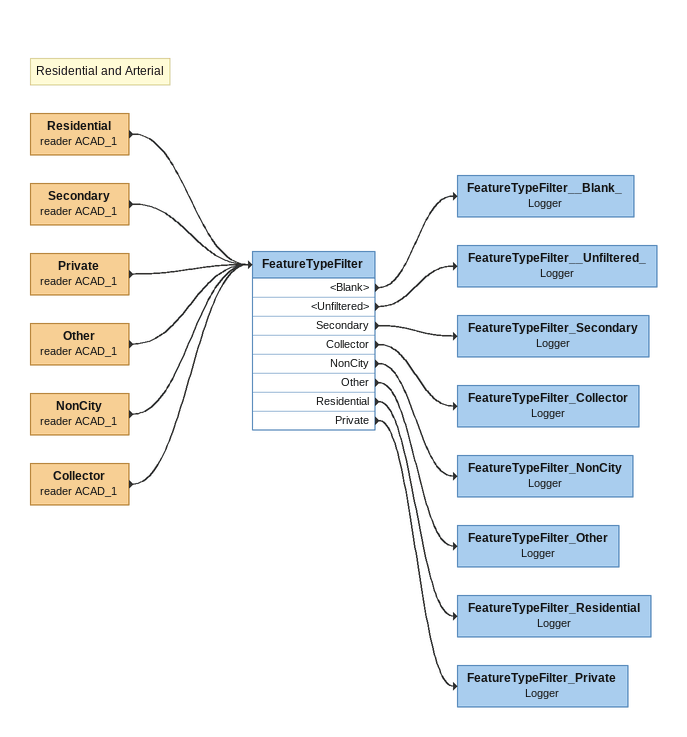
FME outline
Note: Residential and Arterial
Residential (reader ACAD_1)
    -> FeatureTypeFilter
Secondary (reader ACAD_1)
    -> FeatureTypeFilter
Private (reader ACAD_1)
    -> FeatureTypeFilter
Other (reader ACAD_1)
    -> FeatureTypeFilter
NonCity (reader ACAD_1)
    -> FeatureTypeFilter
Collector (reader ACAD_1)
    -> FeatureTypeFilter
FeatureTypeFilter
    <Blank> -> FeatureTypeFilter__Blank_
    <Unfiltered> -> FeatureTypeFilter__Unfiltered_
    Secondary -> FeatureTypeFilter_Secondary
    Collector -> FeatureTypeFilter_Collector
    NonCity -> FeatureTypeFilter_NonCity
    Other -> FeatureTypeFilter_Other
    Residential -> FeatureTypeFilter_Residential
    Private -> FeatureTypeFilter_Private
FeatureTypeFilter__Blank_: Logger
FeatureTypeFilter__Unfiltered_: Logger
FeatureTypeFilter_Secondary: Logger
FeatureTypeFilter_Collector: Logger
FeatureTypeFilter_NonCity: Logger
FeatureTypeFilter_Other: Logger
FeatureTypeFilter_Residential: Logger
FeatureTypeFilter_Private: Logger
